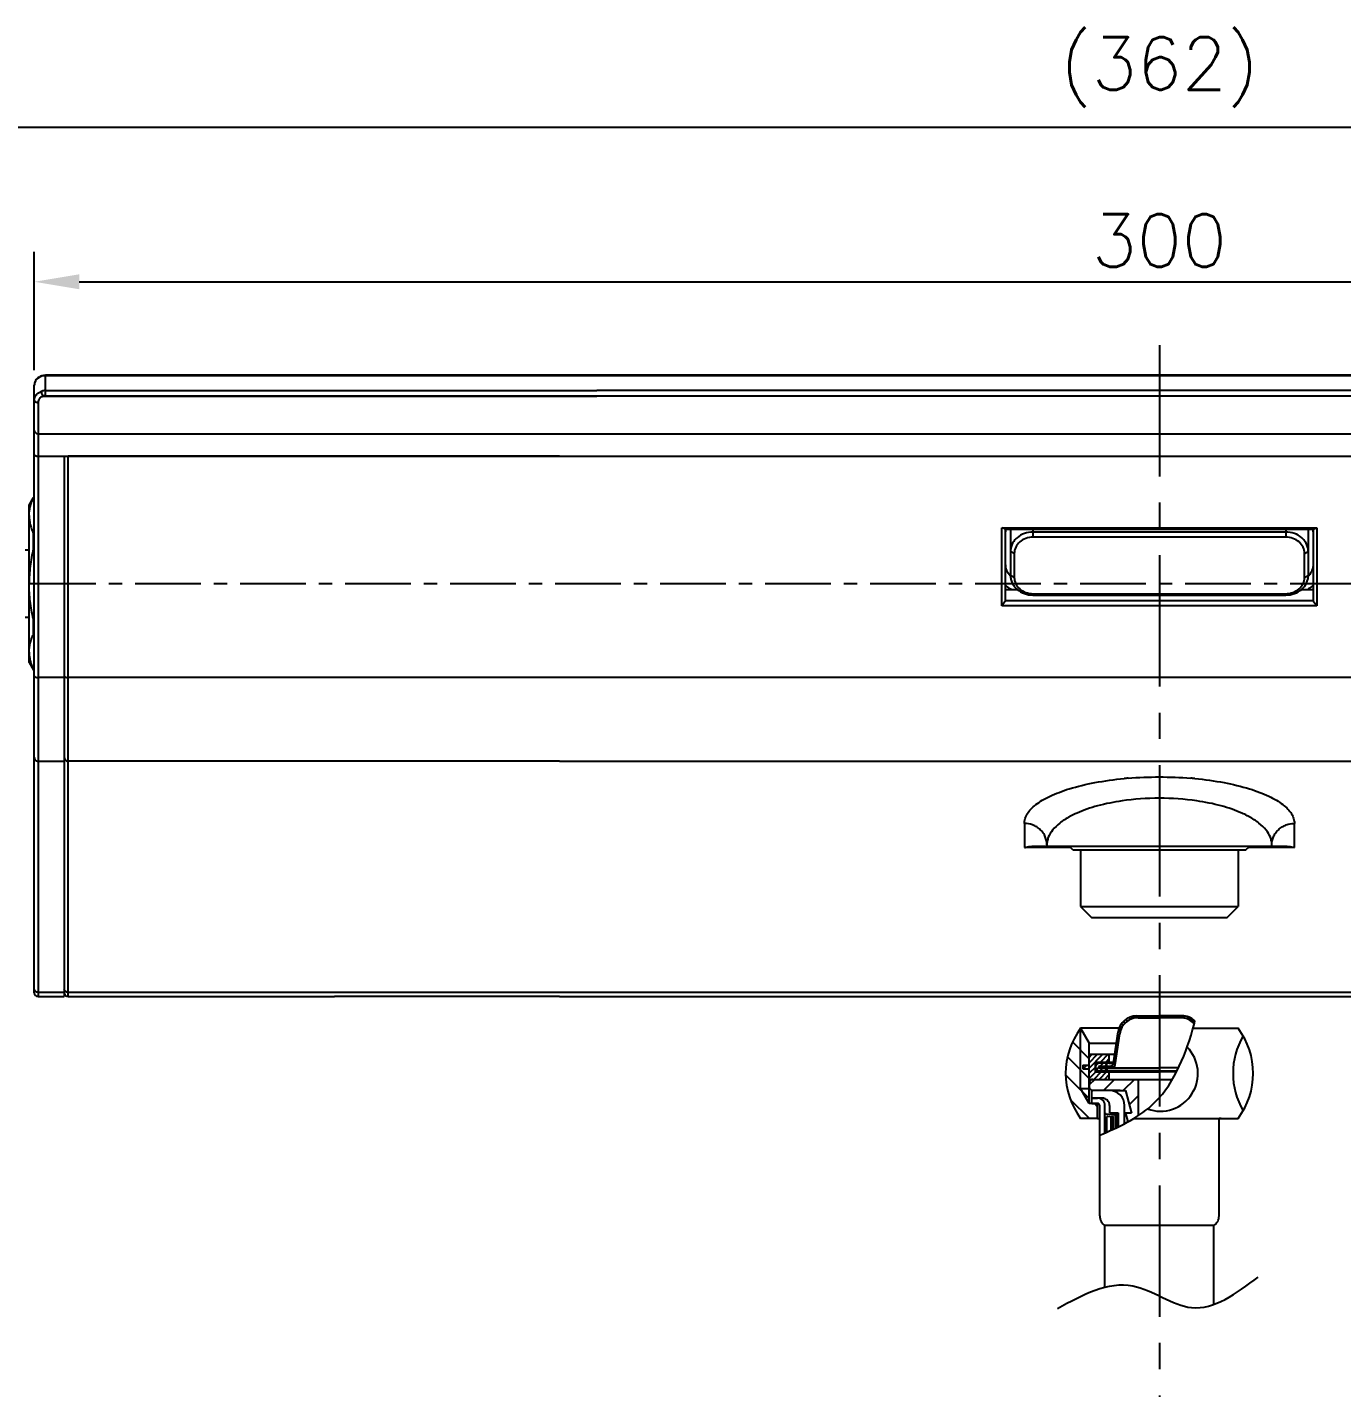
# Model space of a CAD drawing. Extents: x 25424 to 25844, y -4236 to -3939.
# Drawn here: x 25524.1 to 25611.7, y -4141.9 to -4051.2 of the extents above; entities that cross this region are included whole.
import ezdxf

# ---------------------------------------------------------------- set-up
doc = ezdxf.new("R2010")
doc.units = 0
doc.header["$LTSCALE"] = 7
doc.header["$MEASUREMENT"] = 0
doc.linetypes.add('CENTER', pattern=[2, 1.25, -0.25, 0.25, -0.25])
doc.layers.get('0').update_dxf_attribs({"color": 2, "linetype": 'CONTINUOUS'})
doc.layers.get('DEFPOINTS').update_dxf_attribs({"linetype": 'CONTINUOUS'})
for name, color, linetype in [('AC064_DSHAPE', 7, 'CONTINUOUS'), ('ADAPTER_R0SHAPE', 7, 'CONTINUOUS'), ('BODY_R1_COVER_M_VER2SHAPE', 7, 'CONTINUOUS'), ('BODY_R1_M_VER2SHAPE', 7, 'CONTINUOUS'), ('BODY_R2_R_VER2SHAPE', 7, 'CONTINUOUS'), ('BODY_R3_COVER_R_VER2SHAPE', 7, 'CONTINUOUS'), ('CL', 1, 'CENTER'), ('D', 2, 'CONTINUOUS'), ('DWG', 7, 'CONTINUOUS'), ('NUTSHAPE', 7, 'CONTINUOUS'), ('PERLATOR_R6SHAPE', 7, 'CONTINUOUS'), ('PERTOR_R0SHAPE', 7, 'CONTINUOUS')]:
    doc.layers.add(name, color=color, linetype=linetype)
doc.styles.add('GHS', font='romans', dxfattribs={"bigfont": 'ghs'})
doc.dimstyles.new('STANDARD$0', dxfattribs={"dimscale": 0, "dimtxt": 3.5, "dimasz": 3, "dimexe": 2, "dimexo": 1, "dimgap": 1, "dimtad": 3, "dimtoh": 1, "dimdec": 4, "dimdsep": 46, "dimtxsty": 'GHS', "dimcen": 2.5, "dimclrd": 256, "dimclre": 256, "dimclrt": 256, "dimadec": 0, "dimazin": 0, "dimtfac": 0.6, "dimtdec": 4, "dimtix": 1, "dimtmove": 2, "dimatfit": 3, "dimfxl": 0, "dimtolj": 1, "dimarcsym": 0})
pattern_1 = [(45, (24948.94643, -7030.553), (-0.154679608, 0.154679608), []), (135, (24948.94643, -7030.553), (-0.154679608, -0.154679608), [])]

# ---------------------------------------------------------------- blocks, each defined once
blk = doc.blocks.new('*D8')
at = {"lineweight": -2}
for p, q in [((25524.586, -4074.043), (25524.586, -4066.16)), ((25674.586, -4074.043), (25674.586, -4066.16)), ((25527.586, -4068.16), (25671.586, -4068.16))]:
    blk.add_line(p, q, dxfattribs=at)
for points in [[(25527.586, -4067.66), (25527.586, -4068.66), (25524.586, -4068.16)], [(25671.586, -4067.66), (25671.586, -4068.66), (25674.586, -4068.16)]]:
    blk.add_solid(points)
at = {"layer": 'DEFPOINTS', "color": 0}
for p in [(25674.586, -4068.16), (25524.586, -4075.043), (25674.586, -4075.043)]:
    blk.add_point(p, dxfattribs=at)
at = {"insert": (25599.586, -4065.41), "char_height": 3.5, "attachment_point": 5, "style": 'GHS'}
blk.add_mtext('\\A1;300', dxfattribs=at)
blk = doc.blocks.new('*D4')
at = {"lineweight": -2}
for p, q in [((25508.986, -4067.16), (25508.986, -4055.861)), ((25690.186, -4067.16), (25690.186, -4055.861)), ((25511.986, -4057.861), (25687.186, -4057.861))]:
    blk.add_line(p, q, dxfattribs=at)
for points in [[(25511.986, -4057.361), (25511.986, -4058.361), (25508.986, -4057.861)], [(25687.186, -4057.361), (25687.186, -4058.361), (25690.186, -4057.861)]]:
    blk.add_solid(points)
at = {"layer": 'DEFPOINTS', "color": 0}
for p in [(25690.186, -4057.861), (25508.986, -4068.16), (25690.186, -4068.16)]:
    blk.add_point(p, dxfattribs=at)
at = {"insert": (25599.586, -4054.194), "char_height": 3.5, "attachment_point": 5, "style": 'GHS'}
blk.add_mtext('\\A1;(362)', dxfattribs=at)
blk = doc.blocks.new('*X3')
at = {"color": 0}
for p, q in [((540.54, 135.63), (540.08, 136.09)), ((543.71, 135.11), (541.19, 137.63)), ((544.33, 131.84), (541.18, 134.99)), ((544.09, 129.43), (541.18, 132.34)), ((543.42, 127.45), (541.18, 129.68)), ((542.44, 125.78), (542, 126.22))]:
    blk.add_line(p, q, dxfattribs=at)
blk = doc.blocks.new('*X2')
at = {"color": 0}
for p, q in [((125.34, 167.93), (124.76, 168.51)), ((125.41, 166.63), (124.76, 167.27)), ((126.58, 167.93), (125.78, 168.73)), ((126.64, 166.63), (125.84, 167.43)), ((127.51, 167), (126.94, 167.57)), ((127.7, 168.05), (127.09, 168.66))]:
    blk.add_line(p, q, dxfattribs=at)

msp = doc.modelspace()

# ---------------------------------------------------------------- hatches: boundary and pattern name
at = {"layer": 'DWG', "linetype": 'Continuous'}
h = msp.add_hatch(dxfattribs=at)
h.set_pattern_fill('ANSI37', color=2, scale=1.75)
h.set_pattern_definition(pattern_1)
h.paths.add_polyline_path([(25596.838499, -4118.146443, -0.372265991), (25598.075326, -4117.077442), (25599.586402, -4117.077442), (25599.586402, -4117.202442), (25598.183364, -4117.202442, 0.372265991), (25596.946538, -4118.271443), (25596.644021, -4120.338642, -0.28934528), (25596.470267, -4120.541359, 0.01715422), (25596.472031, -4120.489942, 0.043909315), (25596.460508, -4120.358974, 0.168405683), (25596.535983, -4120.213642)])
h.paths.add_polyline_path([(25595.722031, -4120.427442), (25596.288617, -4120.427442, 0.191833912), (25596.460508, -4120.358974, -0.043909315), (25596.472031, -4120.489942, -0.01715422), (25596.470267, -4120.541359, -0.074857549), (25596.396656, -4120.552442), (25596.396656, -4120.552442), (25595.722031, -4120.552442)])
h = msp.add_hatch(dxfattribs=at)
h.set_pattern_fill('ANSI37', color=2, scale=1.75)
h.set_pattern_definition(pattern_1)
edge = h.paths.add_edge_path()
edge.add_line((25601.911134, -4117.608061), (25601.93081, -4117.532443))
edge.add_line((25601.93081, -4117.532443), (25601.950103, -4117.457337))
edge.add_line((25601.950103, -4117.457337), (25601.959105, -4117.421849))
edge.add_arc((25601.097478, -4118.327442), 1.25, 406.42517384, 450)
edge.add_line((25601.097478, -4117.077442), (25599.586402, -4117.077442))
edge.add_line((25599.586402, -4117.077442), (25599.586402, -4117.202442))
edge.add_line((25599.586402, -4117.202442), (25600.98944, -4117.202442))
edge.add_arc((25600.98944, -4118.452442), 1.25, 42.49335329, 90, ccw=False)

# ---------------------------------------------------------------- linework, layer by layer
msp.add_line((25594.336402, -4109.788068), (25604.836402, -4109.788068))
at = {"color": 7, "linetype": 'Continuous'}
msp.add_line((25594.886402, -4121.314942), (25600.457821, -4121.314942), dxfattribs=at)
at = {"layer": 'AC064_DSHAPE', "color": 7, "linetype": 'Continuous'}
for p, q in [((25524.236402, -4086.038068), (25523.986402, -4086.038068)), ((25524.236402, -4090.538068), (25523.986402, -4090.538068))]:
    msp.add_line(p, q, dxfattribs=at)
at = {"layer": 'ADAPTER_R0SHAPE', "color": 7, "linetype": 'Continuous'}
for p, q in [((25593.836402, -4106.038068), (25593.586402, -4105.788068)), ((25605.336402, -4106.038068), (25593.836402, -4106.038068)), ((25594.336402, -4106.038068), (25594.336402, -4109.788068)), ((25604.836402, -4106.038068), (25604.836402, -4109.788068)), ((25605.336402, -4106.038068), (25605.586402, -4105.788068)), ((25594.336402, -4109.788068), (25595.086402, -4110.538068)), ((25604.086402, -4110.538068), (25604.836402, -4109.788068)), ((25604.086402, -4110.538068), (25595.086402, -4110.538068))]:
    msp.add_line(p, q, dxfattribs=at)
at = {"layer": 'BODY_R1_COVER_M_VER2SHAPE', "color": 7, "linetype": 'Continuous'}
for p, q in [((25637.086402, -4074.379574), (25562.086402, -4074.379574)), ((25562.086402, -4074.413068), (25637.086402, -4074.413068)), ((25637.086402, -4075.413068), (25562.086402, -4075.413068)), ((25562.086402, -4075.754574), (25637.086402, -4075.754574)), ((25637.086402, -4075.788068), (25562.086402, -4075.788068)), ((25562.086402, -4078.288068), (25637.086402, -4078.288068)), ((25562.086402, -4079.788068), (25637.086402, -4079.788068))]:
    msp.add_line(p, q, dxfattribs=at)
at = {"layer": 'BODY_R1_M_VER2SHAPE', "color": 7, "linetype": 'Continuous'}
for p, q in [((25559.586402, -4079.788068), (25639.586402, -4079.788068)), ((25589.086402, -4089.761144), (25589.086402, -4084.564991)), ((25589.336402, -4084.656498), (25589.086402, -4084.564991)), ((25589.086402, -4084.564991), (25610.086402, -4084.564991)), ((25589.336402, -4089.419637), (25589.336402, -4084.656498)), ((25589.336402, -4084.656498), (25609.836402, -4084.656498)), ((25609.836402, -4084.656498), (25610.086402, -4084.564991)), ((25609.836402, -4084.656498), (25609.836402, -4089.419637)), ((25610.086402, -4084.564991), (25610.086402, -4089.761144)), ((25589.336402, -4089.419637), (25589.086402, -4089.761144)), ((25589.336402, -4088.669637), (25590.117311, -4088.669637)), ((25609.836402, -4089.419637), (25589.336402, -4089.419637)), ((25609.055494, -4088.669637), (25609.836402, -4088.669637)), ((25609.836402, -4089.419637), (25610.086402, -4089.761144)), ((25610.086402, -4089.761144), (25589.086402, -4089.761144)), ((25639.586402, -4094.538068), (25559.586402, -4094.538068)), ((25559.586402, -4100.10705), (25639.586402, -4100.10705)), ((25593.612047, -4103.803781), (25593.599165, -4103.810814)), ((25593.612071, -4103.803789), (25593.599737, -4103.81097)), ((25590.586402, -4104.258936), (25590.586402, -4105.86979)), ((25608.586402, -4105.86979), (25608.586402, -4104.258936)), ((25592.086402, -4105.677214), (25592.086402, -4105.788068)), ((25607.086402, -4105.788068), (25607.086402, -4105.677214)), ((25593.668124, -4105.86979), (25590.586402, -4105.86979)), ((25608.09805, -4105.788068), (25591.074754, -4105.788068)), ((25608.586402, -4105.86979), (25605.50468, -4105.86979)), ((25599.586402, -4115.51566), (25559.586402, -4115.51566)), ((25639.586402, -4115.51566), (25599.586402, -4115.51566)), ((25559.586402, -4115.788068), (25599.586402, -4115.788068)), ((25599.586402, -4115.788068), (25639.586402, -4115.788068))]:
    msp.add_line(p, q, dxfattribs=at)
for centre, radius, start, end in [((25599.456189, -4125.089677), 23.925369, 95.09159309, 95.33042824), ((25599.470926, -4125.255024), 24.091372, 94.85378451, 95.09160382), ((25599.481921, -4125.384118), 24.220933, 94.69669368, 94.85386217), ((25599.690828, -4125.384374), 24.22119, 85.14608643, 85.29702209), ((25599.701653, -4125.257315), 24.09367, 84.9083594, 85.1461682), ((25599.716385, -4125.092026), 23.927726, 84.66954468, 84.90837016), ((25602.733341, -4108.997618), 5.913561, 61.2931034, 61.49457293)]:
    msp.add_arc(centre, radius, start, end, dxfattribs=at)
for points, knots in [([(25597.498687, -4101.244516), (25598.193281, -4101.18745), (25599.587736, -4101.132405), (25600.982187, -4101.187595), (25601.676731, -4101.244734)], [0, 0, 0, 0, 0.500015233, 1, 1, 1, 1]), ([(25590.586402, -4104.258936), (25590.58643, -4104.150668), (25590.621885, -4103.924689), (25590.775698, -4103.599302), (25591.025062, -4103.285256), (25591.366182, -4102.983486), (25591.79683, -4102.69537), (25592.314391, -4102.423354), (25592.915154, -4102.170191), (25593.347853, -4102.022809), (25593.576603, -4101.952163)], [0, 0, 0, 0, 0.081416319, 0.169042257, 0.267816296, 0.380937816, 0.510228933, 0.656541328, 0.819967146, 1, 1, 1, 1]), ([(25593.576603, -4101.952163), (25594.134427, -4101.779889), (25595.346169, -4101.494699), (25596.578476, -4101.328894), (25597.233537, -4101.267773)], [0, 0, 0, 0, 0.47016836, 1, 1, 1, 1]), ([(25601.939267, -4101.267776), (25602.594336, -4101.328898), (25603.826643, -4101.494696), (25605.038383, -4101.779888), (25605.596198, -4101.952163)], [0, 0, 0, 0, 0.529838462, 1, 1, 1, 1]), ([(25605.596198, -4101.952163), (25605.824946, -4102.022809), (25606.257643, -4102.170193), (25606.858409, -4102.423354), (25607.375977, -4102.695369), (25607.806627, -4102.983483), (25608.147743, -4103.285256), (25608.397098, -4103.599306), (25608.550922, -4103.924686), (25608.586381, -4104.150668), (25608.586402, -4104.258936)], [0, 0, 0, 0, 0.18003088, 0.34345809, 0.489772283, 0.619063734, 0.732183862, 0.830956993, 0.918583849, 1, 1, 1, 1]), ([(25597.094848, -4102.754289), (25596.546846, -4102.834032), (25595.753875, -4102.991498), (25594.760627, -4103.295387), (25594.308797, -4103.471592), (25594.096476, -4103.565843)], [0, 0, 0, 0, 0.533460776, 0.776220432, 1, 1, 1, 1]), ([(25602.078063, -4102.754307), (25601.254141, -4102.63441), (25599.586464, -4102.522081), (25597.918784, -4102.634394), (25597.094848, -4102.754289)], [0, 0, 0, 0, 0.499995935, 1, 1, 1, 1]), ([(25605.076431, -4103.565893), (25604.864116, -4103.47164), (25604.412298, -4103.295427), (25603.419053, -4102.991522), (25602.626075, -4102.834054), (25602.078063, -4102.754307)], [0, 0, 0, 0, 0.223774842, 0.466530226, 1, 1, 1, 1]), ([(25593.599165, -4103.810814), (25593.371044, -4103.935736), (25592.96326, -4104.194662), (25592.471668, -4104.654322), (25592.205751, -4105.080982), (25592.103315, -4105.424564), (25592.08642, -4105.594008), (25592.086402, -4105.677214)], [0, 0, 0, 0, 0.31063125, 0.573988987, 0.798137493, 0.900623551, 1, 1, 1, 1]), ([(25594.096476, -4103.565843), (25594.054049, -4103.584677), (25593.890279, -4103.659204), (25593.729308, -4103.739946), (25593.612047, -4103.803781)], [0, 0, 0, 0, 0.257988507, 1, 1, 1, 1]), ([(25605.555541, -4103.800947), (25605.517684, -4103.780387), (25605.360416, -4103.69718), (25605.199669, -4103.620602), (25605.076431, -4103.565893)], [0, 0, 0, 0, 0.242135099, 1, 1, 1, 1]), ([(25607.086402, -4105.677214), (25607.086389, -4105.594013), (25607.069502, -4105.424578), (25606.96708, -4105.081015), (25606.701185, -4104.65438), (25606.209644, -4104.194737), (25605.801897, -4103.93582), (25605.573796, -4103.810902)], [0, 0, 0, 0, 0.099377355, 0.201864213, 0.426014588, 0.689371217, 1, 1, 1, 1]), ([(25592.086402, -4105.677214), (25592.086402, -4105.499688), (25592.030176, -4105.221646), (25591.847895, -4104.893248), (25591.653621, -4104.66567), (25591.412906, -4104.482827), (25591.063832, -4104.31054), (25590.773419, -4104.258936), (25590.586402, -4104.258936)], [0, 0, 0, 0, 0.23320815, 0.360118423, 0.490928605, 0.623267341, 0.754324298, 1, 1, 1, 1]), ([(25607.086402, -4105.677214), (25607.086402, -4105.499688), (25607.142628, -4105.221646), (25607.324909, -4104.893248), (25607.519183, -4104.66567), (25607.759898, -4104.482827), (25608.108972, -4104.31054), (25608.399385, -4104.258936), (25608.586402, -4104.258936)], [0, 0, 0, 0, 0.23320815, 0.360118423, 0.490928605, 0.623267341, 0.754324298, 1, 1, 1, 1]), ([(25590.586402, -4105.86979), (25590.62701, -4105.856569), (25590.785962, -4105.810827), (25590.952043, -4105.788068), (25591.074754, -4105.788068)], [0, 0, 0, 0, 0.258173408, 1, 1, 1, 1]), ([(25608.09805, -4105.788068), (25608.138275, -4105.788068), (25608.303698, -4105.795501), (25608.467336, -4105.831025), (25608.586402, -4105.86979)], [0, 0, 0, 0, 0.243136937, 1, 1, 1, 1])]:
    msp.add_open_spline(points, degree=3, knots=knots, dxfattribs=at)
at = {"layer": 'BODY_R2_R_VER2SHAPE', "color": 7, "linetype": 'Continuous'}
for p, q in [((25526.836402, -4115.788068), (25526.836402, -4079.788068)), ((25559.586402, -4079.788068), (25526.836402, -4079.788068)), ((25559.586402, -4094.538068), (25526.836402, -4094.538068)), ((25559.586402, -4100.10705), (25526.836402, -4100.10705)), ((25559.586402, -4115.51566), (25526.836402, -4115.51566)), ((25526.836402, -4115.788068), (25544.586402, -4115.788068)), ((25559.586402, -4115.788068), (25544.586402, -4115.788068))]:
    msp.add_line(p, q, dxfattribs=at)
msp.add_arc((25526.836402, -4115.538068), 0.25, 195.54393372, 270, dxfattribs=at)
for points, knots in [([(25526.594881, -4094.445347), (25526.602742, -4094.460062), (25526.630423, -4094.487782), (25526.710854, -4094.527673), (25526.784921, -4094.538068), (25526.836402, -4094.538068)], [0, 0, 0, 0, 0.18701993, 0.422896443, 1, 1, 1, 1]), ([(25526.586402, -4099.87067), (25526.586402, -4099.895863), (25526.595124, -4099.946887), (25526.620276, -4099.992061), (25526.636051, -4100.012049)], [0, 0, 0, 0, 0.497330766, 1, 1, 1, 1]), ([(25526.636051, -4100.012049), (25526.659306, -4100.041512), (25526.721304, -4100.090296), (25526.798118, -4100.10705), (25526.836402, -4100.10705)], [0, 0, 0, 0, 0.495060679, 1, 1, 1, 1]), ([(25526.640408, -4115.426017), (25526.62332, -4115.405611), (25526.595937, -4115.358934), (25526.586402, -4115.30559), (25526.586402, -4115.279281)], [0, 0, 0, 0, 0.502895769, 1, 1, 1, 1]), ([(25526.836402, -4115.51566), (25526.799272, -4115.51566), (25526.724795, -4115.49991), (25526.663808, -4115.45396), (25526.640408, -4115.426017)], [0, 0, 0, 0, 0.504646766, 1, 1, 1, 1])]:
    msp.add_open_spline(points, degree=3, knots=knots, dxfattribs=at)
at = {"layer": 'BODY_R3_COVER_R_VER2SHAPE', "color": 7, "linetype": 'Continuous'}
for p, q in [((25525.336402, -4075.754574), (25525.336402, -4074.379574)), ((25562.086402, -4074.379574), (25525.336402, -4074.379574)), ((25525.336402, -4074.413068), (25562.086402, -4074.413068)), ((25524.586402, -4115.538068), (25524.586402, -4075.0431)), ((25525.143582, -4075.788068), (25562.086402, -4075.788068)), ((25525.336402, -4075.413068), (25562.086402, -4075.413068)), ((25525.336402, -4075.754574), (25562.086402, -4075.754574)), ((25524.836402, -4076.196797), (25524.836402, -4115.788068)), ((25524.836402, -4078.288068), (25562.086402, -4078.288068)), ((25524.836402, -4079.788068), (25526.586402, -4079.788068)), ((25526.586402, -4079.788068), (25526.586402, -4115.788068)), ((25526.586402, -4079.788068), (25562.086402, -4079.788068)), ((25526.586402, -4094.538068), (25524.836402, -4094.538068)), ((25524.836402, -4100.10705), (25526.586402, -4100.10705)), ((25526.586402, -4115.51566), (25524.836402, -4115.51566)), ((25524.836402, -4115.788068), (25526.586402, -4115.788068))]:
    msp.add_line(p, q, dxfattribs=at)
msp.add_lwpolyline([(25525.058505, -4074.427989), (25524.974679, -4074.46387), (25524.898433, -4074.507327), (25524.828812, -4074.55828), (25524.76662, -4074.615892), (25524.712668, -4074.679228), (25524.667659, -4074.747285), (25524.632113, -4074.819143), (25524.606495, -4074.893771), (25524.591194, -4074.970055), (25524.586402, -4075.043045)], dxfattribs=at)
for centre, radius, start, end in [((25525.319246, -4075.21545), 0.799838, 109.88663017, 115.0370052), ((25525.330295, -4075.246379), 0.832681, 103.1730859, 109.87764615), ((25525.335019, -4075.266437), 0.853288, 96.53406329, 103.17501111), ((25525.336403, -4075.278167), 0.8651, 90.00004407, 96.53670565), ((25525.075887, -4075.043427), 0.489485, 172.65218513, 179.96108697), ((25524.836402, -4078.038068), 0.25, 180.00000003, 270), ((25524.836402, -4115.538068), 0.25, 180.00000006, 270)]:
    msp.add_arc(centre, radius, start, end, dxfattribs=at)
for points, knots in [([(25524.980751, -4074.490769), (25524.878173, -4074.538682), (25524.697881, -4074.671889), (25524.603449, -4074.879307), (25524.590422, -4074.980826)], [0, 0, 0, 0, 0.525200928, 1, 1, 1, 1]), ([(25525.047173, -4074.463308), (25525.047173, -4074.45535), (25525.047262, -4074.443054), (25525.053977, -4074.429641), (25525.058513, -4074.428047)], [0, 0, 0, 0, 0.623387695, 1, 1, 1, 1]), ([(25525.058492, -4074.427989), (25525.12489, -4074.403963), (25525.218467, -4074.383607), (25525.312717, -4074.379572), (25525.336402, -4074.379569)], [0, 0, 0, 0, 0.74882013, 1, 1, 1, 1]), ([(25524.586402, -4076.05135), (25524.58639, -4075.989825), (25524.609757, -4075.863323), (25524.70597, -4075.691991), (25524.856167, -4075.55198), (25524.980664, -4075.487348), (25525.047173, -4075.463308)], [0, 0, 0, 0, 0.232990653, 0.476040915, 0.732186705, 1, 1, 1, 1]), ([(25525.143583, -4075.788068), (25525.056788, -4075.821091), (25524.937746, -4075.907136), (25524.85204, -4076.067209), (25524.836394, -4076.154357), (25524.836402, -4076.196786)], [0, 0, 0, 0, 0.517496421, 0.763561181, 1, 1, 1, 1]), ([(25525.336402, -4075.413068), (25525.311678, -4075.413068), (25525.2136, -4075.417248), (25525.116194, -4075.438324), (25525.047173, -4075.463308)], [0, 0, 0, 0, 0.25195815, 1, 1, 1, 1]), ([(25525.047173, -4075.463308), (25525.047173, -4075.483447), (25525.054554, -4075.533223), (25525.082753, -4075.643053), (25525.115985, -4075.730886), (25525.143582, -4075.788068)], [0, 0, 0, 0, 0.177505471, 0.44037492, 1, 1, 1, 1]), ([(25525.336402, -4075.754574), (25525.319919, -4075.754575), (25525.254535, -4075.757366), (25525.189598, -4075.771415), (25525.143582, -4075.788068)], [0, 0, 0, 0, 0.251957904, 1, 1, 1, 1]), ([(25524.586402, -4076.05136), (25524.586404, -4076.070139), (25524.602664, -4076.11389), (25524.662484, -4076.160986), (25524.74418, -4076.190312), (25524.805545, -4076.196786), (25524.836406, -4076.196786)], [0, 0, 0, 0, 0.179413505, 0.416232323, 0.70515929, 1, 1, 1, 1]), ([(25524.586402, -4079.663068), (25524.586402, -4079.679483), (25524.5985, -4079.706667), (25524.628066, -4079.733512), (25524.673904, -4079.761201), (25524.744979, -4079.782516), (25524.805588, -4079.788068), (25524.836402, -4079.788068)], [0, 0, 0, 0, 0.163471112, 0.270664326, 0.39702583, 0.693144782, 1, 1, 1, 1]), ([(25524.586402, -4094.413068), (25524.586402, -4094.430228), (25524.599359, -4094.457845), (25524.629144, -4094.484288), (25524.673391, -4094.510677), (25524.743673, -4094.532332), (25524.804346, -4094.538068), (25524.836402, -4094.538068)], [0, 0, 0, 0, 0.170933267, 0.275930714, 0.396794444, 0.680696503, 1, 1, 1, 1]), ([(25524.586402, -4099.87067), (25524.586402, -4099.901483), (25524.599679, -4099.964319), (25524.655831, -4100.04287), (25524.738858, -4100.094971), (25524.803944, -4100.10705), (25524.836402, -4100.10705)], [0, 0, 0, 0, 0.243497483, 0.490801645, 0.743501913, 1, 1, 1, 1]), ([(25524.836402, -4115.51566), (25524.803953, -4115.51566), (25524.738881, -4115.503588), (25524.655855, -4115.451503), (25524.599686, -4115.372952), (25524.586402, -4115.310102), (25524.586402, -4115.279281)], [0, 0, 0, 0, 0.25643019, 0.509089666, 0.756437359, 1, 1, 1, 1])]:
    msp.add_open_spline(points, degree=3, knots=knots, dxfattribs=at)
at = {"layer": 'CL'}
msp.add_line((25599.586402, -4072.379574), (25599.586402, -4143.830502), dxfattribs=at)
at = {"layer": 'CL', "ltscale": 0.5}
msp.add_line((25689.686402, -4088.287964), (25509.486402, -4088.287964), dxfattribs=at)
at = {"layer": 'D'}
for p, q in [((25594.336402, -4121.916949), (25594.336402, -4117.912878)), ((25595.801276, -4119.664942), (25594.851276, -4120.614942)), ((25595.447722, -4119.664942), (25594.886402, -4120.226262)), ((25595.094169, -4119.664942), (25594.886402, -4119.872709)), ((25596.154829, -4119.664942), (25595.654829, -4120.164942)), ((25596.22039, -4119.952934), (25596.008382, -4120.164942)), ((25594.747722, -4120.364942), (25594.497722, -4120.614942)), ((25595.32039, -4120.499381), (25594.886402, -4120.933369)), ((25595.358382, -4120.814942), (25594.886402, -4121.286922)), ((25595.711936, -4120.814942), (25595.211936, -4121.314942)), ((25596.065489, -4120.814942), (25595.565489, -4121.314942)), ((25596.22039, -4121.013595), (25595.919042, -4121.314942)), ((25594.911402, -4122.912878), (25594.336402, -4121.916949)), ((25595.278448, -4121.314942), (25594.911402, -4121.681988)), ((25596.604273, -4121.314942), (25595.856337, -4122.062878)), ((25597.930099, -4121.314942), (25597.182163, -4122.062878)), ((25598.161402, -4122.409464), (25597.583987, -4122.986879))]:
    msp.add_line(p, q, dxfattribs=at)
at = {"layer": 'D', "color": 7}
for p, q in [((25596.033781, -4123.600258), (25596.593781, -4123.678961)), ((25596.13391, -4123.755706), (25596.48391, -4123.804896)), ((25596.268765, -4123.554472), (25596.829039, -4123.554472)), ((25596.409039, -4123.80913), (25596.479039, -4123.80913))]:
    msp.add_line(p, q, dxfattribs=at)
for centre, radius, start, end in [((25596.031402, -4123.670612), 0.07, 82, 180), ((25596.129039, -4123.790366), 0.035, 82, 180), ((25596.409039, -4123.84413), 0.035, 90, 180), ((25596.479039, -4123.84413), 0.035, 0, 90), ((25596.479039, -4123.839555), 0.035, 0, 82), ((25596.584039, -4123.74828), 0.07, 0, 82)]:
    msp.add_arc(centre, radius, start, end, dxfattribs=at)
at = {"layer": 'D', "linetype": 'Continuous'}
msp.add_open_spline([(25595.611402, -4125.043043), (25596.853411, -4124.488788), (25599.889047, -4123.134116), (25601.356707, -4119.693374), (25601.908736, -4117.620466), (25601.959129, -4117.421871)], degree=3, knots=[0, 0, 0, 0, 7.951943745, 19.435611483, 20.654527316, 20.654527316, 20.654527316, 20.654527316], dxfattribs=at)
at = {"layer": 'D'}
msp.add_spline([(25592.795721, -4136.581398), (25597.815926, -4135.072849), (25601.733429, -4136.523376), (25606.173265, -4134.492637)], degree=3, dxfattribs=at)
at = {"layer": 'DWG'}
for p, q in [((25598.075326, -4117.077442), (25599.586402, -4117.077442)), ((25598.183364, -4117.202442), (25599.586402, -4117.202442)), ((25601.097478, -4117.077442), (25599.586402, -4117.077442)), ((25600.98944, -4117.202442), (25599.586402, -4117.202442)), ((25594.336402, -4117.912878), (25594.911402, -4118.908807)), ((25596.896073, -4117.912878), (25594.336402, -4117.912878)), ((25596.535983, -4120.213642), (25596.838499, -4118.146443)), ((25596.644021, -4120.338642), (25596.946538, -4118.271443)), ((25601.829111, -4117.912878), (25604.836402, -4117.912878)), ((25594.911402, -4122.912878), (25594.911402, -4118.908807)), ((25594.911402, -4118.908807), (25596.726934, -4118.908807)), ((25595.336402, -4120.814942), (25595.336402, -4120.164942)), ((25596.086402, -4120.427442), (25596.086402, -4120.227442)), ((25596.22039, -4120.164942), (25596.543109, -4120.164942)), ((25596.236402, -4120.227442), (25596.533566, -4120.227442)), ((25595.336402, -4120.814942), (25599.586402, -4120.814942)), ((25595.598902, -4120.427442), (25596.288617, -4120.427442)), ((25595.598902, -4120.552442), (25596.396656, -4120.552442)), ((25599.586402, -4120.752442), (25595.598902, -4120.752442)), ((25595.722031, -4120.427442), (25595.722031, -4120.552442)), ((25596.086402, -4120.552442), (25596.086402, -4120.752442)), ((25596.396656, -4120.552442), (25599.586402, -4120.552442)), ((25600.864717, -4120.552442), (25599.586402, -4120.552442)), ((25599.586402, -4120.752442), (25600.765648, -4120.752442)), ((25600.733651, -4120.814942), (25599.586402, -4120.814942)), ((25594.336402, -4121.916949), (25594.911402, -4121.916949)), ((25594.911402, -4121.564943), (25594.911402, -4121.812879)), ((25595.086402, -4122.562878), (25595.086402, -4122.062878)), ((25596.586402, -4122.062878), (25595.086402, -4122.062878)), ((25596.961402, -4122.062878), (25595.161402, -4122.062878)), ((25596.586402, -4122.062878), (25597.336402, -4122.062878)), ((25597.336402, -4122.062878), (25597.738326, -4123.562878)), ((25598.161402, -4121.314942), (25598.161402, -4123.747298)), ((25595.461402, -4122.912878), (25594.911402, -4122.912878)), ((25595.768765, -4122.562878), (25595.086402, -4122.562878)), ((25595.086402, -4122.562878), (25595.461402, -4122.562878)), ((25595.086402, -4122.912878), (25595.086402, -4122.562878)), ((25595.086402, -4122.912878), (25595.461402, -4122.912878)), ((25595.461402, -4123.912878), (25595.461402, -4122.912878)), ((25595.611402, -4130.40556), (25595.611402, -4123.062878)), ((25595.961402, -4124.886489), (25595.961402, -4123.062878)), ((25596.094039, -4124.826706), (25596.094039, -4123.790366)), ((25596.268765, -4123.062878), (25596.268765, -4123.554472)), ((25596.374039, -4124.698913), (25596.374039, -4123.84413)), ((25596.514039, -4124.633914), (25596.514039, -4123.839555)), ((25596.654039, -4124.567972), (25596.654039, -4123.554472)), ((25596.794039, -4124.500927), (25596.794039, -4123.554472)), ((25597.268106, -4124.263348), (25597.268106, -4123.062878)), ((25597.738326, -4123.562878), (25597.336402, -4123.562878)), ((25597.336402, -4123.562878), (25597.492081, -4124.143879)), ((25595.461402, -4123.912878), (25594.336402, -4123.912878)), ((25595.461402, -4123.912878), (25595.611402, -4123.912878)), ((25597.895879, -4123.912878), (25604.836402, -4123.912878)), ((25603.561402, -4130.40556), (25603.561402, -4123.912878)), ((25603.711402, -4123.912878), (25603.561402, -4123.912878)), ((25603.211402, -4131.062878), (25595.961402, -4131.062878)), ((25595.961402, -4135.158595), (25595.961402, -4131.062878)), ((25603.211402, -4136.315789), (25603.211402, -4131.062878))]:
    msp.add_line(p, q, dxfattribs=at)
at = {"layer": 'DWG', "linetype": 'Continuous'}
for p, q in [((25596.61628, -4119.664942), (25594.886402, -4119.664942)), ((25594.886402, -4119.664942), (25594.886402, -4120.364942)), ((25595.336402, -4120.164942), (25596.22039, -4120.164942)), ((25596.236402, -4120.227442), (25595.598902, -4120.227442)), ((25596.236402, -4120.164942), (25596.236402, -4119.664942)), ((25594.486402, -4120.364942), (25594.886402, -4120.364942)), ((25594.486402, -4120.364942), (25594.486402, -4120.614942)), ((25594.486402, -4120.614942), (25594.886402, -4120.614942)), ((25594.886402, -4120.614942), (25594.886402, -4121.314942)), ((25596.236402, -4121.314942), (25596.236402, -4120.814942))]:
    msp.add_line(p, q, dxfattribs=at)
at = {"layer": 'DWG', "color": 7}
msp.add_line((25596.829039, -4123.554472), (25596.829039, -4124.483973), dxfattribs=at)
at = {"layer": 'DWG'}
for centre, radius, start, end in [((25598.075326, -4118.327442), 1.25, 90, 171.67434967), ((25598.183364, -4118.452442), 1.25, 90, 171.67434967), ((25600.98944, -4118.452442), 1.25, 42.49339652, 90), ((25601.097478, -4118.327442), 1.25, 46.42366282, 90), ((25598.336402, -4120.912878), 5, 143.13010235, 216.86989765), ((25609.496656, -4120.912878), 5, 150, 210), ((25600.836402, -4120.912878), 5, 323.13010235, 36.86989765), ((25599.645282, -4120.923621), 2.511433, 250.30086388, 44.45688231), ((25595.598902, -4120.489942), 0.2625, 90, 270), ((25596.288617, -4120.177442), 0.25, 270, 351.67434967), ((25595.598902, -4120.489942), 0.0625, 90, 270), ((25596.396656, -4120.302442), 0.25, 270, 351.67434967), ((25595.161402, -4121.564942), 0.25, 89.99996945, 180.00026453), ((25595.161402, -4121.812878), 0.25, 180.00019529, 270.00003055), ((25596.268106, -4123.062878), 1, 0, 90), ((25595.461402, -4123.062878), 0.5, 0, 90), ((25595.461402, -4123.062878), 0.15, 0, 90), ((25595.768765, -4123.062878), 0.5, 0, 90), ((25596.361059, -4130.428233), 0.75, 178.26763468, 237.8), ((25602.811745, -4130.428233), 0.75, 302.2, 1.73236532)]:
    msp.add_arc(centre, radius, start, end, dxfattribs=at)
at = {"layer": 'NUTSHAPE', "color": 7, "linetype": 'Continuous'}
for p, q in [((25524.236402, -4083.038068), (25524.525077, -4082.538068)), ((25524.236402, -4093.538068), (25524.236402, -4083.038068)), ((25524.525077, -4082.538068), (25524.586402, -4082.538068)), ((25524.525077, -4082.56883), (25524.525077, -4082.538068)), ((25524.525077, -4082.56883), (25524.586402, -4082.56883)), ((25524.525077, -4084.914038), (25524.586402, -4084.914038)), ((25524.525077, -4085.94286), (25524.525077, -4084.914038)), ((25524.525077, -4085.94286), (25524.586402, -4085.94286)), ((25524.525077, -4090.633275), (25524.586402, -4090.633275)), ((25524.525077, -4091.662097), (25524.525077, -4090.633275)), ((25524.525077, -4091.662097), (25524.586402, -4091.662097)), ((25524.236402, -4093.538068), (25524.525077, -4094.038068)), ((25524.525077, -4094.007305), (25524.586402, -4094.007305)), ((25524.525077, -4094.038068), (25524.525077, -4094.007305)), ((25524.525077, -4094.038068), (25524.586402, -4094.038068))]:
    msp.add_line(p, q, dxfattribs=at)
for points, knots in [([(25524.236402, -4083.741434), (25524.236402, -4083.644593), (25524.249107, -4083.447883), (25524.305499, -4083.154029), (25524.397763, -4082.858708), (25524.479422, -4082.665772), (25524.525077, -4082.56883)], [0, 0, 0, 0, 0.238713483, 0.48436012, 0.735863865, 1, 1, 1, 1]), ([(25524.236402, -4083.741434), (25524.236402, -4083.838275), (25524.249107, -4084.034986), (25524.305499, -4084.328839), (25524.397763, -4084.62416), (25524.479422, -4084.817096), (25524.525077, -4084.914038)], [0, 0, 0, 0, 0.238713483, 0.48436012, 0.735863865, 1, 1, 1, 1]), ([(25524.525077, -4085.94286), (25524.478784, -4086.139453), (25524.396354, -4086.530315), (25524.304734, -4087.1195), (25524.248926, -4087.704547), (25524.236402, -4088.094709), (25524.236402, -4088.288068)], [0, 0, 0, 0, 0.255879825, 0.505834404, 0.755030629, 1, 1, 1, 1]), ([(25524.525077, -4090.633275), (25524.478784, -4090.436682), (25524.396354, -4090.04582), (25524.304734, -4089.456635), (25524.248926, -4088.871588), (25524.236402, -4088.481426), (25524.236402, -4088.288068)], [0, 0, 0, 0, 0.255879825, 0.505834404, 0.755030629, 1, 1, 1, 1]), ([(25524.236402, -4092.834701), (25524.236402, -4092.73786), (25524.249107, -4092.541149), (25524.305499, -4092.247296), (25524.397763, -4091.951975), (25524.479422, -4091.759039), (25524.525077, -4091.662097)], [0, 0, 0, 0, 0.238713483, 0.48436012, 0.735863865, 1, 1, 1, 1]), ([(25524.236402, -4092.834701), (25524.236402, -4092.931542), (25524.249107, -4093.128253), (25524.305499, -4093.422106), (25524.397763, -4093.717427), (25524.479422, -4093.910363), (25524.525077, -4094.007305)], [0, 0, 0, 0, 0.238713483, 0.48436012, 0.735863865, 1, 1, 1, 1])]:
    msp.add_open_spline(points, degree=3, knots=knots, dxfattribs=at)
at = {"layer": 'PERLATOR_R6SHAPE', "color": 7, "linetype": 'Continuous'}
for centre, radius, start, end in [((25590.464617, -4084.820148), 1.128216, 172.57925824, 179.98445516), ((25590.474021, -4084.821219), 1.137678, 171.79464188, 172.58695508), ((25608.698783, -4084.821219), 1.137679, 7.41310244, 8.20535765), ((25608.708186, -4084.820148), 1.128216, 0.01554523, 7.4207995), ((25590.647634, -4086.888761), 1.33761, 220.70099229, 222.63905811), ((25608.52517, -4086.888761), 1.337609, 317.36108071, 319.299011)]:
    msp.add_arc(centre, radius, start, end, dxfattribs=at)
for points, knots in [([(25589.633562, -4087.761032), (25589.540402, -4087.652721), (25589.389923, -4087.407358), (25589.336402, -4087.123543), (25589.336402, -4086.984906)], [0, 0, 0, 0, 0.507505885, 1, 1, 1, 1]), ([(25609.836402, -4086.984906), (25609.836402, -4087.123543), (25609.782881, -4087.407358), (25609.632402, -4087.652721), (25609.539243, -4087.761032)], [0, 0, 0, 0, 0.492494111, 1, 1, 1, 1]), ([(25589.719211, -4088.671521), (25589.683813, -4088.650879), (25589.546682, -4088.565325), (25589.419977, -4088.462901), (25589.334055, -4088.378236)], [0, 0, 0, 0, 0.253566929, 1, 1, 1, 1]), ([(25609.838749, -4088.378236), (25609.810331, -4088.406239), (25609.691558, -4088.515913), (25609.558734, -4088.61021), (25609.453593, -4088.671521)], [0, 0, 0, 0, 0.246873014, 1, 1, 1, 1])]:
    msp.add_open_spline(points, degree=3, knots=knots, dxfattribs=at)
at = {"layer": 'PERTOR_R0SHAPE', "color": 7, "linetype": 'Continuous'}
for p, q in [((25589.661402, -4084.656498), (25589.661402, -4087.738496)), ((25591.161402, -4084.656498), (25591.161402, -4085.178817)), ((25608.011402, -4084.83731), (25591.161402, -4084.83731)), ((25608.011402, -4084.656498), (25608.011402, -4085.178817)), ((25609.511402, -4084.656498), (25609.511402, -4087.738496)), ((25608.011402, -4085.178817), (25591.161402, -4085.178817)), ((25589.911402, -4086.261349), (25589.661402, -4086.136349)), ((25589.911402, -4086.261349), (25589.911402, -4087.863496)), ((25609.261402, -4086.261349), (25609.511402, -4086.136349)), ((25609.261402, -4087.863496), (25609.261402, -4086.261349)), ((25589.911402, -4087.863496), (25589.661402, -4087.738496)), ((25609.261402, -4087.863496), (25609.511402, -4087.738496)), ((25591.161402, -4088.946027), (25591.161402, -4089.037534)), ((25591.161402, -4088.946027), (25608.011402, -4088.946027)), ((25591.161402, -4089.037534), (25608.011402, -4089.037534)), ((25608.011402, -4088.946027), (25608.011402, -4089.037534))]:
    msp.add_line(p, q, dxfattribs=at)
for points, knots in [([(25591.161402, -4084.83731), (25590.967228, -4084.83731), (25590.582538, -4084.901751), (25590.162259, -4085.140585), (25589.908475, -4085.407035), (25589.767832, -4085.633409), (25589.681079, -4085.879645), (25589.661402, -4086.051354), (25589.661402, -4086.136349)], [0, 0, 0, 0, 0.265615908, 0.521963411, 0.645627934, 0.76594601, 0.883733754, 1, 1, 1, 1]), ([(25609.511402, -4086.136349), (25609.511402, -4086.051354), (25609.491725, -4085.879645), (25609.404972, -4085.633409), (25609.264329, -4085.407035), (25609.010545, -4085.140585), (25608.590266, -4084.901751), (25608.205576, -4084.83731), (25608.011402, -4084.83731)], [0, 0, 0, 0, 0.116266233, 0.234053955, 0.354372018, 0.478036535, 0.734384052, 1, 1, 1, 1]), ([(25591.161402, -4085.178817), (25590.999584, -4085.178817), (25590.678801, -4085.232695), (25590.264911, -4085.467606), (25589.980206, -4085.826408), (25589.911402, -4086.119648), (25589.911402, -4086.261349)], [0, 0, 0, 0, 0.266360468, 0.523396143, 0.766753959, 1, 1, 1, 1]), ([(25609.261402, -4086.261349), (25609.261402, -4086.119648), (25609.192598, -4085.826408), (25608.907893, -4085.467606), (25608.494003, -4085.232695), (25608.17322, -4085.178817), (25608.011402, -4085.178817)], [0, 0, 0, 0, 0.233246006, 0.476603807, 0.733639493, 1, 1, 1, 1]), ([(25589.661402, -4087.738496), (25589.661402, -4087.82349), (25589.681079, -4087.995199), (25589.767832, -4088.241435), (25589.908475, -4088.467809), (25590.162259, -4088.734259), (25590.582538, -4088.973093), (25590.967228, -4089.037534), (25591.161402, -4089.037534)], [0, 0, 0, 0, 0.116266238, 0.234053953, 0.354372018, 0.478036535, 0.734384051, 1, 1, 1, 1]), ([(25589.911402, -4087.863496), (25589.911402, -4088.005196), (25589.980206, -4088.298436), (25590.264911, -4088.657238), (25590.678801, -4088.892149), (25590.999584, -4088.946027), (25591.161402, -4088.946027)], [0, 0, 0, 0, 0.233246006, 0.476603807, 0.733639493, 1, 1, 1, 1]), ([(25608.011402, -4089.037534), (25608.205576, -4089.037534), (25608.590266, -4088.973093), (25609.010545, -4088.734259), (25609.264329, -4088.467809), (25609.404972, -4088.241435), (25609.491725, -4087.995199), (25609.511402, -4087.82349), (25609.511402, -4087.738496)], [0, 0, 0, 0, 0.265615909, 0.521963411, 0.645627934, 0.76594601, 0.883733751, 1, 1, 1, 1]), ([(25608.011402, -4088.946027), (25608.17322, -4088.946027), (25608.494003, -4088.892149), (25608.907893, -4088.657238), (25609.192598, -4088.298436), (25609.261402, -4088.005196), (25609.261402, -4087.863496)], [0, 0, 0, 0, 0.266360468, 0.523396143, 0.766753959, 1, 1, 1, 1])]:
    msp.add_open_spline(points, degree=3, knots=knots, dxfattribs=at)

# ---------------------------------------------------------------- block references
at = {"layer": 'D', "xscale": 0.5, "yscale": 0.5, "zscale": 0.5, "rotation": 180}
msp.add_blockref('*X3', (25865.503349, -4055.09573), dxfattribs=at)
at = {"layer": 'D', "xscale": -0.25, "yscale": 0.25, "zscale": 0.25}
msp.add_blockref('*X2', (25627.277391, -4162.409897), dxfattribs=at)

# ---------------------------------------------------------------- dimensions: what is measured, and where the dimension line sits
dim = msp.add_linear_dim(base=(25690.186402, -4057.860815), p1=(25508.986402, -4068.159836), p2=(25690.186402, -4068.159836), text='(362)', dimstyle='STANDARD$0', override={"dimscale": 1, "dimtoh": 0, "dimlfac": 2, "dimcen": 3, "dimadec": 4, "dimazin": 2, "dimtmove": 1, "dimatfit": 2, "dimfxl": 3, "dimarcsym": 2})
dim.commit()
dim.dimension.update_dxf_attribs({"geometry": '*D4', "text_midpoint": (25599.586402, -4054.194148)})
dim = msp.add_linear_dim(base=(25674.586402, -4068.159836), p1=(25524.586402, -4075.043045), p2=(25674.586402, -4075.043045), dimstyle='STANDARD$0', override={"dimscale": 1, "dimtoh": 0, "dimlfac": 2, "dimcen": 3, "dimadec": 4, "dimazin": 2, "dimtmove": 1, "dimatfit": 2, "dimfxl": 3, "dimarcsym": 2})
dim.commit()
dim.dimension.update_dxf_attribs({"geometry": '*D8', "text_midpoint": (25599.586402, -4065.409836)})

doc.saveas('drawing.dxf')
